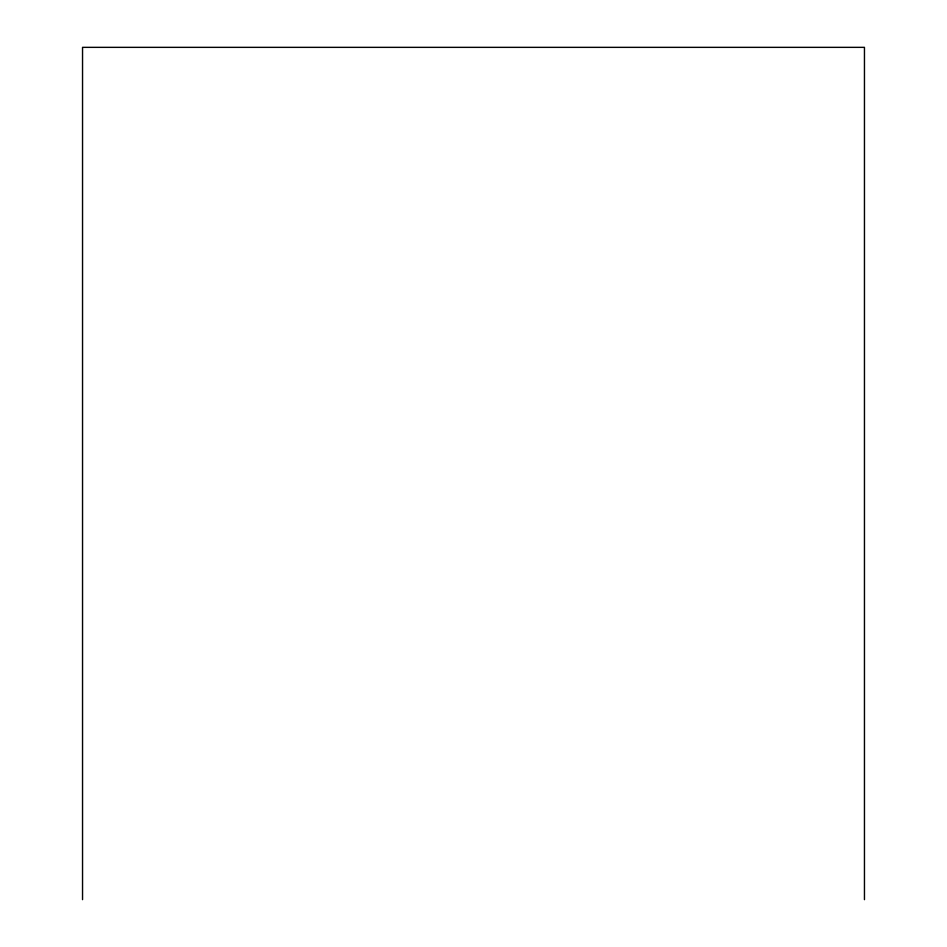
<?xml version="1.0" encoding="UTF-8"?>
<svg xmlns="http://www.w3.org/2000/svg" width="947" height="947" viewBox="0 0 947 947"><rect width="100%" height="100%" fill="white"/><g stroke="black" fill="none" stroke-linecap="round" stroke-linejoin="round"><path stroke-width="1.42" d="M864.457 899.65L864.457 47.35L82.543 47.35L82.543 899.65"/></g></svg>
